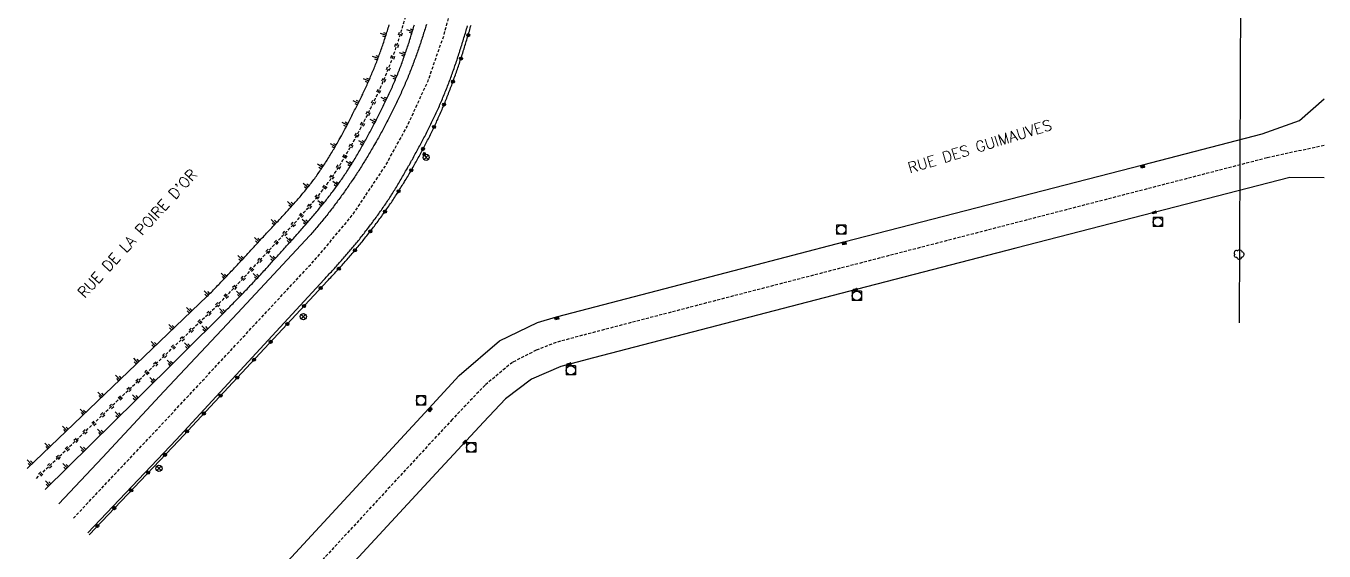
# Model space of a CAD drawing. Header units: millimetres. Extents: x 117000 to 118001, y 126000 to 126987.
# Drawn here: x 117787.9 to 118000, y 126379.3 to 126464.9 of the extents above; entities that cross this region are included whole.
import ezdxf
from ezdxf.enums import TextEntityAlignment as Align

# ---------------------------------------------------------------- set-up
doc = ezdxf.new("R2010")
doc.units = ezdxf.units.MM
doc.linetypes.add('DASHED', pattern=[0.75, 0.5, -0.25])
doc.layers.get('0').update_dxf_attribs({"linetype": 'CONTINUOUS'})
for name, color, linetype in [('w0001', 6, 'DASHED'), ('w0008', 7, 'CONTINUOUS'), ('w0211', 2, 'CONTINUOUS'), ('W0220', 5, 'DASHED'), ('w0300', 7, 'CONTINUOUS'), ('W0302', 3, 'CONTINUOUS'), ('w0322', 7, 'CONTINUOUS'), ('w0400', 7, 'CONTINUOUS'), ('w0420', 7, 'CONTINUOUS'), ('w0469', 7, 'CONTINUOUS'), ('W0851', 7, 'CONTINUOUS'), ('w0989', 7, 'CONTINUOUS')]:
    doc.layers.add(name, color=color, linetype=linetype)
doc.styles.get("Standard").update_dxf_attribs({"font": 'romans.shx', "width": 0.85})

# ---------------------------------------------------------------- blocks, each defined once
blk = doc.blocks.new('T420')
for p, q in [((0.75, 0.75), (-0.75, 0.75)), ((-0.75, 0.75), (-0.75, -0.75)), ((0.75, 0.75), (0.75, -0.75)), ((0.75, -0.75), (-0.75, -0.75))]:
    blk.add_line(p, q)
blk.add_ellipse((0, 0), major_axis=(-0.53, 0.53), ratio=1, start_param=3.926991, end_param=10.210176)
blk = doc.blocks.new('T400')
for p, q in [((-0.15, 0.3), (0.15, 0.3)), ((-0.15, -0.25), (-0.15, 0.3)), ((-0.15, 0.15), (0.15, 0.15)), ((-0.15, 0), (0.15, 0)), ((0.15, 0.3), (0.15, -0.25)), ((-0.15, -0.15), (0.15, -0.15)), ((-0.15, -0.25), (-0.15, -0.3)), ((-0.15, -0.3), (0.15, -0.3)), ((0.15, -0.3), (0.15, -0.25))]:
    blk.add_line(p, q)
blk = doc.blocks.new('T300')
for p, q in [((-0.8, 0.51), (-0.86, 0.34)), ((-0.86, 0.34), (-0.86, 0.17)), ((-0.86, 0.17), (-0.74, 0.06)), ((-0.69, 0.63), (-0.8, 0.51)), ((-0.8, -0.06), (-0.74, 0.06)), ((-0.74, 0.06), (-0.69, 0.11)), ((-0.57, 0.69), (-0.69, 0.63)), ((-0.46, 0.69), (-0.57, 0.69)), ((-0.29, 0.63), (-0.46, 0.69)), ((-0.29, 0.63), (-0.17, 0.74)), ((-0.23, 0.57), (-0.29, 0.63)), ((-0.17, 0.74), (-0.06, 0.8)), ((-0.06, 0.8), (0.06, 0.8)), ((0.06, 0.8), (0.23, 0.74)), ((0.23, 0.74), (0.34, 0.63)), ((0.34, 0.63), (0.4, 0.51)), ((0.46, 0.46), (0.34, 0.46)), ((0.4, 0.51), (0.4, 0.46)), ((0.57, 0.4), (0.46, 0.46)), ((0.57, 0.4), (0.69, 0.29)), ((0.69, 0.29), (0.74, 0.17)), ((0.74, 0.06), (0.69, -0.17)), ((0.74, 0.17), (0.74, 0.06)), ((-0.8, -0.17), (-0.8, -0.06)), ((-0.8, -0.23), (-0.8, -0.17)), ((-0.74, -0.34), (-0.8, -0.23)), ((-0.69, -0.4), (-0.74, -0.34)), ((-0.51, -0.46), (-0.69, -0.4)), ((-0.4, -0.46), (-0.51, -0.46)), ((-0.4, -0.46), (-0.34, -0.46)), ((-0.34, -0.46), (-0.34, -0.4)), ((-0.34, -0.51), (-0.34, -0.46)), ((-0.29, -0.63), (-0.34, -0.51)), ((-0.17, -0.74), (-0.29, -0.63)), ((-0.06, -0.8), (-0.17, -0.74)), ((0.06, -0.8), (-0.06, -0.8)), ((0.17, -0.74), (0.06, -0.8)), ((0.23, -0.69), (0.17, -0.74)), ((0.29, -0.46), (0.23, -0.46)), ((0.29, -0.63), (0.23, -0.69)), ((0.46, -0.4), (0.29, -0.46)), ((0.34, -0.51), (0.29, -0.63)), ((0.34, -0.51), (0.34, -0.46)), ((0.57, -0.34), (0.46, -0.4)), ((0.63, -0.29), (0.57, -0.34)), ((0.69, -0.17), (0.63, -0.29))]:
    blk.add_line(p, q)
blk = doc.blocks.new('T851')
for p, q in [((-0.25, -0.15), (0, 0.32)), ((0, 0.32), (0.25, -0.15)), ((-0.25, -0.15), (0.25, -0.15))]:
    blk.add_line(p, q)
for major_axis in [(-0.106, 0.106), (-0.0354, 0.0354), (-0.0236, 0.0236)]:
    blk.add_ellipse((0, 0), major_axis=major_axis, ratio=1, start_param=3.926991, end_param=10.210176)
blk = doc.blocks.new('t322o')
at = {"color": 0, "linetype": 'Continuous'}
for radius in [0.25, 0.15]:
    blk.add_circle((0, 0), radius, dxfattribs=at)
blk = doc.blocks.new('t220o')
at = {"color": 0, "linetype": 'Continuous'}
for p, q in [((-0.25, 0.25), (0.25, 0.25)), ((-0.25, -0.25), (0.25, -0.25))]:
    blk.add_line(p, q, dxfattribs=at)
blk = doc.blocks.new('t211o')
at = {"color": 0, "linetype": 'Continuous'}
for p, q in [((-0.29, 0.5), (-0.29, 0)), ((0, 1), (0, 0)), ((0.29, 0.5), (0.29, 0))]:
    blk.add_line(p, q, dxfattribs=at)
blk = doc.blocks.new('T469')
at = {"color": 0, "linetype": 'Continuous', "flags": 128}
for points in [[(-0.35, 0.35), (0.35, -0.35)], [(-0.35, -0.35), (0.35, 0.35)]]:
    blk.add_lwpolyline(points, dxfattribs=at)
at = {"color": 0, "linetype": 'Continuous'}
blk.add_circle((0, 0), 0.5, dxfattribs=at)

msp = doc.modelspace()

# ---------------------------------------------------------------- linework, layer by layer
at = {"layer": 'w0001', "flags": 128}
msp.add_lwpolyline([(117795.65, 126384.6), (117811.63, 126401.56), (117826.14, 126417.14), (117835.34, 126427.03), (117841.32, 126434.17), (117846.58, 126442.04), (117850.19, 126448.57), (117853.59, 126455.98), (117856.18, 126463.38), (117858.41, 126471.73), (117861.01, 126483.91), (117870.01, 126526.77), (117879.01, 126568.69), (117882.07, 126583.27), (117884.18, 126593.01), (117885.94, 126596.97), (117887.07, 126599.92), (117889.67, 126604.31), (117892.69, 126610.51)], dxfattribs=at)
at = {"layer": 'w0001'}
msp.add_lwpolyline([(118000, 126445.45), (117990.69, 126443.42), (117934, 126428.78), (117899.11, 126419.74), (117878.84, 126414.46), (117874.52, 126413.3), (117871.26, 126412.02), (117867.38, 126410.05), (117862.92, 126406.33), (117857.55, 126400.73), (117850.95, 126393.6), (117825.86, 126366.47), (117817.5, 126357.42), (117814.45, 126353.87), (117811.99, 126350.24), (117810.66, 126346.85), (117809.63, 126343.14), (117809.24, 126339.65), (117809.31, 126336.02), (117810.02, 126331.68), (117812.52, 126322.13), (117818.33, 126300.11), (117821.79, 126287.86)], dxfattribs=at)
at = {"layer": 'w0008', "flags": 128}
for points in [[(117853.33, 126465.18), (117853.26, 126464.94), (117853.18, 126464.7), (117853.11, 126464.46), (117853.03, 126464.23), (117852.96, 126463.99), (117852.88, 126463.75), (117852.81, 126463.52), (117852.73, 126463.28), (117852.65, 126463.04), (117852.58, 126462.81), (117852.5, 126462.57), (117852.42, 126462.33), (117852.34, 126462.1), (117852.26, 126461.86), (117852.18, 126461.63), (117852.1, 126461.39), (117852.02, 126461.16), (117851.94, 126460.92), (117851.86, 126460.69), (117851.78, 126460.45), (117851.69, 126460.22), (117851.61, 126459.99), (117851.53, 126459.75), (117851.44, 126459.52), (117851.35, 126459.29), (117851.27, 126459.05), (117851.18, 126458.82), (117851.09, 126458.59), (117851, 126458.36), (117850.92, 126458.12), (117850.83, 126457.89), (117850.73, 126457.66), (117850.64, 126457.43), (117850.55, 126457.2), (117850.46, 126456.97), (117850.36, 126456.74), (117850.27, 126456.51), (117850.17, 126456.28), (117850.08, 126456.05), (117849.98, 126455.82), (117849.88, 126455.59), (117849.78, 126455.37), (117849.69, 126455.14), (117849.59, 126454.91), (117849.49, 126454.68), (117849.38, 126454.46), (117849.28, 126454.23), (117849.18, 126454.01), (117849.08, 126453.78), (117848.97, 126453.55), (117848.87, 126453.33), (117848.76, 126453.1), (117848.66, 126452.88), (117848.55, 126452.66), (117848.45, 126452.43), (117848.34, 126452.21), (117848.23, 126451.99), (117848.12, 126451.76), (117848.01, 126451.54), (117847.9, 126451.32), (117847.79, 126451.1), (117847.68, 126450.88), (117847.57, 126450.65), (117847.46, 126450.43), (117847.35, 126450.21), (117847.24, 126449.99), (117847.12, 126449.77), (117847.01, 126449.55), (117846.89, 126449.33), (117846.78, 126449.11), (117846.66, 126448.89), (117846.55, 126448.67), (117846.43, 126448.45), (117846.31, 126448.24), (117846.2, 126448.02), (117846.08, 126447.8), (117845.96, 126447.58), (117845.84, 126447.36), (117845.72, 126447.15), (117845.6, 126446.93), (117845.48, 126446.71), (117845.36, 126446.5), (117845.24, 126446.28), (117845.12, 126446.06), (117845, 126445.85), (117844.87, 126445.63), (117844.75, 126445.42), (117844.63, 126445.2), (117844.5, 126444.98), (117844.38, 126444.77), (117844.25, 126444.56), (117844.12, 126444.34), (117844, 126444.13), (117843.87, 126443.91), (117843.74, 126443.7), (117843.61, 126443.49), (117843.48, 126443.28), (117843.35, 126443.06), (117843.22, 126442.85), (117843.09, 126442.64), (117842.96, 126442.43), (117842.83, 126442.22), (117842.7, 126442.01), (117842.56, 126441.8), (117842.43, 126441.59), (117842.3, 126441.38), (117842.16, 126441.17), (117842.03, 126440.96), (117841.89, 126440.76), (117841.75, 126440.55), (117841.62, 126440.34), (117841.48, 126440.13), (117841.34, 126439.93), (117841.2, 126439.72), (117841.06, 126439.52), (117840.92, 126439.31), (117840.78, 126439.11), (117840.64, 126438.9), (117840.5, 126438.7), (117840.36, 126438.49), (117840.21, 126438.29), (117840.07, 126438.09), (117839.92, 126437.88), (117839.78, 126437.67), (117839.63, 126437.47), (117839.48, 126437.26), (117839.33, 126437.06), (117839.18, 126436.85), (117839.04, 126436.65), (117838.88, 126436.45), (117838.73, 126436.24), (117838.58, 126436.04), (117838.43, 126435.84), (117838.28, 126435.64), (117838.13, 126435.44), (117837.97, 126435.24), (117837.82, 126435.04), (117837.66, 126434.84), (117837.51, 126434.64), (117837.35, 126434.44), (117837.2, 126434.24), (117837.04, 126434.04), (117836.88, 126433.84), (117836.73, 126433.65), (117836.57, 126433.45), (117836.41, 126433.25), (117836.25, 126433.06), (117836.09, 126432.86), (117835.93, 126432.67), (117835.77, 126432.47), (117835.61, 126432.28), (117835.44, 126432.08), (117835.28, 126431.89), (117835.12, 126431.7), (117834.96, 126431.5), (117834.79, 126431.31), (117834.63, 126431.12), (117834.46, 126430.93), (117834.29, 126430.74), (117822.46, 126418.05), (117810.5, 126405.37), (117800.41, 126394.51), (117793.28, 126386.98)], [(117798.03, 126382.21), (117812.42, 126397.38), (117836.6, 126423.57), (117836.77, 126423.75), (117836.94, 126423.93), (117837.12, 126424.11), (117837.29, 126424.29), (117837.46, 126424.47), (117837.63, 126424.66), (117837.8, 126424.84), (117837.97, 126425.02), (117838.14, 126425.21), (117838.31, 126425.39), (117838.48, 126425.57), (117838.64, 126425.76), (117838.81, 126425.94), (117838.98, 126426.13), (117839.14, 126426.32), (117839.31, 126426.5), (117839.48, 126426.69), (117839.64, 126426.88), (117839.8, 126427.06), (117839.97, 126427.25), (117840.13, 126427.44), (117840.29, 126427.63), (117840.46, 126427.82), (117840.62, 126428.01), (117840.78, 126428.2), (117840.94, 126428.39), (117841.1, 126428.58), (117841.26, 126428.77), (117841.42, 126428.96), (117841.58, 126429.16), (117841.74, 126429.35), (117841.9, 126429.54), (117842.05, 126429.73), (117842.21, 126429.93), (117842.37, 126430.12), (117842.52, 126430.32), (117842.68, 126430.51), (117842.83, 126430.71), (117842.99, 126430.9), (117843.14, 126431.1), (117843.29, 126431.3), (117843.45, 126431.49), (117843.6, 126431.69), (117843.75, 126431.89), (117843.9, 126432.09), (117844.05, 126432.29), (117844.2, 126432.48), (117844.35, 126432.68), (117844.5, 126432.88), (117844.65, 126433.08), (117844.8, 126433.29), (117844.95, 126433.49), (117845.1, 126433.69), (117845.24, 126433.89), (117845.39, 126434.09), (117845.54, 126434.3), (117845.68, 126434.5), (117845.83, 126434.7), (117845.97, 126434.91), (117846.11, 126435.11), (117846.26, 126435.31), (117846.4, 126435.52), (117846.54, 126435.73), (117846.68, 126435.93), (117846.82, 126436.14), (117846.95, 126436.35), (117847.09, 126436.55), (117847.23, 126436.76), (117847.36, 126436.97), (117847.5, 126437.18), (117847.63, 126437.39), (117847.77, 126437.6), (117847.9, 126437.81), (117848.03, 126438.02), (117848.16, 126438.23), (117848.29, 126438.44), (117848.42, 126438.66), (117848.55, 126438.87), (117848.68, 126439.08), (117848.81, 126439.3), (117848.94, 126439.51), (117849.06, 126439.72), (117849.19, 126439.94), (117849.32, 126440.15), (117849.44, 126440.37), (117849.57, 126440.58), (117849.69, 126440.8), (117849.82, 126441.01), (117849.94, 126441.23), (117850.06, 126441.45), (117850.19, 126441.66), (117850.31, 126441.88), (117850.43, 126442.1), (117850.55, 126442.31), (117850.67, 126442.53), (117850.79, 126442.75), (117850.92, 126442.97), (117851.04, 126443.18), (117851.16, 126443.4), (117851.28, 126443.62), (117851.4, 126443.84), (117851.51, 126444.06), (117851.63, 126444.28), (117851.75, 126444.49), (117851.87, 126444.71), (117851.99, 126444.93), (117852.11, 126445.16), (117852.23, 126445.38), (117852.35, 126445.6), (117852.46, 126445.82), (117852.58, 126446.04), (117852.7, 126446.26), (117852.82, 126446.48), (117852.93, 126446.71), (117853.05, 126446.93), (117853.16, 126447.15), (117853.28, 126447.37), (117853.39, 126447.6), (117853.51, 126447.82), (117853.62, 126448.04), (117853.73, 126448.27), (117853.84, 126448.49), (117853.96, 126448.72), (117854.07, 126448.94), (117854.18, 126449.17), (117854.29, 126449.39), (117854.4, 126449.62), (117854.5, 126449.84), (117854.61, 126450.07), (117854.72, 126450.3), (117854.83, 126450.52), (117854.93, 126450.75), (117855.04, 126450.98), (117855.14, 126451.2), (117855.24, 126451.43), (117855.35, 126451.66), (117855.45, 126451.89), (117855.55, 126452.12), (117855.65, 126452.35), (117855.75, 126452.58), (117855.85, 126452.81), (117855.95, 126453.04), (117856.04, 126453.27), (117856.14, 126453.5), (117856.24, 126453.74), (117856.33, 126453.97), (117856.42, 126454.2), (117856.52, 126454.44), (117856.61, 126454.67), (117856.7, 126454.91), (117856.79, 126455.14), (117856.88, 126455.38), (117856.97, 126455.62), (117857.06, 126455.85), (117857.15, 126456.09), (117857.24, 126456.32), (117857.33, 126456.56), (117857.41, 126456.8), (117857.5, 126457.04), (117857.59, 126457.27), (117857.67, 126457.51), (117857.75, 126457.75), (117857.84, 126457.99), (117857.92, 126458.22), (117858, 126458.46), (117858.09, 126458.7), (117858.17, 126458.94), (117858.25, 126459.18), (117858.33, 126459.42), (117858.41, 126459.66), (117858.49, 126459.9), (117858.57, 126460.14), (117858.64, 126460.38), (117858.72, 126460.62), (117858.8, 126460.86), (117858.87, 126461.1), (117858.95, 126461.34), (117859.03, 126461.58), (117859.1, 126461.82), (117859.18, 126462.06), (117859.25, 126462.3), (117859.33, 126462.54), (117859.4, 126462.78), (117859.47, 126463.02), (117859.54, 126463.26), (117859.62, 126463.51), (117859.69, 126463.75), (117859.76, 126463.99), (117859.83, 126464.23), (117859.9, 126464.47), (117859.97, 126464.72), (117860.04, 126464.96)]]:
    msp.add_lwpolyline(points, dxfattribs=at)
at = {"layer": 'w0008'}
for points in [[(117822.67, 126368.95), (117853.72, 126402.52), (117858.69, 126407.88), (117865.29, 126413.55), (117871.46, 126416.57), (117874.57, 126417.5), (117904.86, 126425.38), (117921.55, 126429.73), (117970.38, 126442.27), (117989.89, 126447.36), (117995.97, 126449.54), (118000, 126453.05)], [(118000, 126440.14), (117994.42, 126440.23), (117972.24, 126434.49), (117949.62, 126428.67), (117923.78, 126422), (117912.89, 126419.16), (117880.63, 126410.79), (117875.31, 126409.37), (117870.49, 126407.33), (117866.23, 126404.11), (117862.64, 126400.31), (117854.25, 126391.24), (117818.94, 126353.05)]]:
    msp.add_lwpolyline(points, dxfattribs=at)
at = {"layer": 'w0211', "flags": 128}
msp.add_lwpolyline([(117788.08, 126392.7), (117803.32, 126407.3), (117817.52, 126420.83), (117817.67, 126420.98), (117817.84, 126421.16), (117818.01, 126421.34), (117818.19, 126421.51), (117818.36, 126421.69), (117818.53, 126421.87), (117818.7, 126422.05), (117818.88, 126422.22), (117819.05, 126422.4), (117819.22, 126422.58), (117819.39, 126422.76), (117819.57, 126422.94), (117819.74, 126423.11), (117819.91, 126423.29), (117820.08, 126423.47), (117820.25, 126423.65), (117820.42, 126423.83), (117820.59, 126424.01), (117820.76, 126424.19), (117820.94, 126424.37), (117821.11, 126424.55), (117821.28, 126424.73), (117821.45, 126424.91), (117821.62, 126425.09), (117821.79, 126425.27), (117821.96, 126425.45), (117822.13, 126425.63), (117822.3, 126425.81), (117822.47, 126425.99), (117822.64, 126426.17), (117822.8, 126426.35), (117822.97, 126426.53), (117823.14, 126426.71), (117823.31, 126426.89), (117823.48, 126427.07), (117823.65, 126427.25), (117823.82, 126427.44), (117823.98, 126427.62), (117824.15, 126427.8), (117824.32, 126427.98), (117824.49, 126428.16), (117824.66, 126428.35), (117824.82, 126428.53), (117824.99, 126428.71), (117825.16, 126428.89), (117825.32, 126429.08), (117825.49, 126429.26, -0.000151), (117825.49, 126429.26), (117825.66, 126429.45), (117825.83, 126429.63), (117826, 126429.82), (117826.18, 126430.01), (117826.35, 126430.19), (117826.52, 126430.38), (117826.69, 126430.56), (117826.86, 126430.74), (117827.03, 126430.93, -0.000224), (117827.03, 126430.93), (117827.2, 126431.11, -0.000192), (117827.2, 126431.11), (117827.37, 126431.29, -0.000159), (117827.38, 126431.29), (117827.55, 126431.47, -0.000127), (117827.55, 126431.48), (117827.72, 126431.66, -0.000095), (117827.72, 126431.66), (117827.89, 126431.84, -0.000062), (117827.89, 126431.84), (117828.06, 126432.02, -0.00003), (117828.06, 126432.02), (117828.23, 126432.2), (117828.4, 126432.38), (117828.57, 126432.56), (117828.74, 126432.75), (117828.91, 126432.93), (117829.08, 126433.11), (117829.25, 126433.29), (117829.42, 126433.47), (117829.59, 126433.65), (117829.76, 126433.83), (117829.92, 126434.01), (117830.09, 126434.19), (117830.26, 126434.37), (117830.42, 126434.55), (117830.59, 126434.73), (117830.75, 126434.91), (117830.92, 126435.09), (117831.08, 126435.27), (117831.25, 126435.45), (117831.41, 126435.63), (117831.57, 126435.82), (117831.73, 126436), (117831.9, 126436.18), (117832.06, 126436.36), (117832.21, 126436.54), (117832.37, 126436.72), (117832.53, 126436.91), (117832.69, 126437.09), (117832.85, 126437.27), (117833, 126437.46), (117833.16, 126437.64), (117833.31, 126437.83), (117833.46, 126438.01), (117833.61, 126438.2), (117833.76, 126438.38), (117833.91, 126438.57), (117834.06, 126438.76), (117834.21, 126438.94), (117834.36, 126439.13), (117834.5, 126439.32), (117834.65, 126439.51), (117834.79, 126439.7), (117834.94, 126439.89), (117835.08, 126440.08), (117835.22, 126440.27), (117835.36, 126440.46), (117835.5, 126440.66), (117835.63, 126440.85), (117835.77, 126441.05), (117835.91, 126441.25), (117836.05, 126441.45), (117836.18, 126441.65), (117836.32, 126441.85), (117836.45, 126442.05), (117836.58, 126442.25), (117836.71, 126442.45), (117836.84, 126442.65), (117836.98, 126442.86), (117837.1, 126443.06), (117837.23, 126443.26), (117837.36, 126443.47), (117837.49, 126443.68), (117837.62, 126443.88), (117837.74, 126444.09), (117837.87, 126444.3), (117837.99, 126444.5), (117838.12, 126444.71), (117838.24, 126444.92), (117838.36, 126445.13), (117838.48, 126445.34), (117838.61, 126445.55), (117838.73, 126445.76), (117838.85, 126445.98), (117838.97, 126446.19), (117839.09, 126446.4), (117839.2, 126446.61), (117839.32, 126446.83), (117839.44, 126447.04), (117839.56, 126447.26), (117839.67, 126447.47), (117839.79, 126447.69), (117839.91, 126447.9), (117840.02, 126448.12), (117840.14, 126448.34), (117840.25, 126448.55), (117840.37, 126448.77), (117840.48, 126448.99), (117840.59, 126449.21), (117840.71, 126449.43), (117840.82, 126449.65), (117840.93, 126449.87), (117841.05, 126450.09), (117841.16, 126450.31), (117841.27, 126450.53), (117841.38, 126450.75), (117841.49, 126450.97), (117841.6, 126451.19), (117841.72, 126451.41), (117841.83, 126451.63), (117841.94, 126451.86), (117842.05, 126452.08), (117842.16, 126452.3), (117842.27, 126452.52), (117842.38, 126452.75), (117842.49, 126452.97), (117842.6, 126453.19), (117842.71, 126453.41), (117842.81, 126453.63), (117842.92, 126453.84), (117843.02, 126454.06), (117843.12, 126454.28), (117843.23, 126454.49), (117843.33, 126454.71), (117843.43, 126454.93), (117843.53, 126455.15), (117843.63, 126455.36), (117843.73, 126455.58), (117843.83, 126455.8), (117843.92, 126456.02), (117844.02, 126456.24), (117844.12, 126456.46), (117844.21, 126456.68), (117844.31, 126456.9), (117844.4, 126457.12), (117844.49, 126457.34), (117844.59, 126457.56), (117844.68, 126457.78), (117844.77, 126458), (117844.86, 126458.22), (117844.95, 126458.44), (117845.03, 126458.66), (117845.12, 126458.89), (117845.21, 126459.11), (117845.29, 126459.33), (117845.38, 126459.56), (117845.46, 126459.78), (117845.55, 126460), (117845.63, 126460.23), (117845.71, 126460.45), (117845.79, 126460.67), (117845.87, 126460.9), (117845.95, 126461.13), (117846.03, 126461.36), (117846.11, 126461.59), (117846.19, 126461.82), (117846.27, 126462.06), (117846.35, 126462.29), (117846.43, 126462.53), (117846.5, 126462.76), (117846.58, 126462.99), (117846.66, 126463.23), (117846.73, 126463.46), (117846.81, 126463.7), (117846.88, 126463.93), (117846.96, 126464.17), (117847.03, 126464.4), (117847.1, 126464.64), (117847.18, 126464.87), (117847.25, 126465.11)], format="xyb", dxfattribs=at)
msp.add_lwpolyline([(117791.06, 126389.29), (117805.89, 126403.95), (117820.48, 126418.42), (117820.66, 126418.6), (117820.84, 126418.78), (117821.02, 126418.95), (117821.2, 126419.13), (117821.38, 126419.31), (117821.55, 126419.49), (117821.73, 126419.67), (117821.91, 126419.85), (117822.09, 126420.03), (117822.27, 126420.21), (117822.44, 126420.39), (117822.62, 126420.57), (117822.8, 126420.75), (117822.97, 126420.93), (117823.15, 126421.11), (117823.33, 126421.29), (117823.5, 126421.47), (117823.68, 126421.65), (117823.85, 126421.84), (117824.03, 126422.02), (117824.2, 126422.2), (117824.38, 126422.38), (117824.55, 126422.57), (117824.72, 126422.75), (117824.9, 126422.93), (117825.07, 126423.12), (117825.24, 126423.3), (117825.42, 126423.49), (117825.59, 126423.67), (117825.76, 126423.85), (117825.93, 126424.04), (117826.11, 126424.22), (117826.28, 126424.41), (117826.45, 126424.6), (117826.62, 126424.78), (117826.79, 126424.97), (117826.96, 126425.15), (117827.13, 126425.34), (117827.3, 126425.53), (117827.47, 126425.71), (117827.64, 126425.9), (117827.81, 126426.09), (117827.98, 126426.28), (117828.14, 126426.46), (117828.31, 126426.65), (117828.48, 126426.83), (117828.64, 126427.02), (117828.81, 126427.2), (117828.98, 126427.39), (117829.14, 126427.57), (117829.31, 126427.76), (117829.48, 126427.94), (117829.64, 126428.12), (117829.81, 126428.31), (117829.98, 126428.49), (117830.15, 126428.68), (117830.31, 126428.86), (117830.48, 126429.05), (117830.65, 126429.23), (117830.81, 126429.41), (117830.98, 126429.6), (117831.15, 126429.78), (117831.31, 126429.97), (117831.48, 126430.15), (117831.65, 126430.34), (117831.81, 126430.52), (117831.98, 126430.71), (117832.14, 126430.89), (117832.31, 126431.08), (117832.48, 126431.26), (117832.64, 126431.45), (117832.81, 126431.64), (117832.97, 126431.82), (117833.14, 126432.01), (117833.3, 126432.2), (117833.46, 126432.38), (117833.63, 126432.57), (117833.79, 126432.76), (117833.95, 126432.94), (117834.12, 126433.13), (117834.28, 126433.32), (117834.44, 126433.51), (117834.6, 126433.7), (117834.77, 126433.89), (117834.93, 126434.08), (117835.09, 126434.27), (117835.25, 126434.46), (117835.41, 126434.65), (117835.57, 126434.84), (117835.73, 126435.03), (117835.88, 126435.22), (117836.04, 126435.41), (117836.2, 126435.6), (117836.36, 126435.8), (117836.51, 126435.99), (117836.67, 126436.18), (117836.82, 126436.38), (117836.98, 126436.57), (117837.13, 126436.77), (117837.29, 126436.96), (117837.44, 126437.16), (117837.59, 126437.36), (117837.74, 126437.55), (117837.89, 126437.75), (117838.04, 126437.95), (117838.19, 126438.15), (117838.34, 126438.35), (117838.49, 126438.55), (117838.64, 126438.75), (117838.79, 126438.95), (117838.93, 126439.15), (117839.08, 126439.36), (117839.22, 126439.56), (117839.37, 126439.76), (117839.51, 126439.97), (117839.65, 126440.17), (117839.79, 126440.38), (117839.93, 126440.59), (117840.07, 126440.8), (117840.21, 126441), (117840.35, 126441.21), (117840.48, 126441.42), (117840.62, 126441.63), (117840.75, 126441.84), (117840.89, 126442.05), (117841.02, 126442.26), (117841.15, 126442.47), (117841.28, 126442.68), (117841.41, 126442.9), (117841.54, 126443.11), (117841.67, 126443.32), (117841.8, 126443.54), (117841.93, 126443.75), (117842.06, 126443.97), (117842.18, 126444.18), (117842.31, 126444.4), (117842.43, 126444.61), (117842.56, 126444.83), (117842.68, 126445.04), (117842.8, 126445.26), (117842.93, 126445.48), (117843.05, 126445.7), (117843.17, 126445.91), (117843.29, 126446.13), (117843.41, 126446.35), (117843.53, 126446.57), (117843.65, 126446.79), (117843.77, 126447.01), (117843.88, 126447.23), (117844, 126447.45), (117844.12, 126447.67), (117844.24, 126447.89), (117844.35, 126448.11), (117844.47, 126448.33), (117844.58, 126448.55), (117844.7, 126448.77), (117844.81, 126448.99), (117844.93, 126449.21), (117845.04, 126449.44), (117845.16, 126449.66), (117845.27, 126449.88), (117845.38, 126450.1), (117845.5, 126450.32), (117845.61, 126450.55), (117845.72, 126450.77), (117845.84, 126450.99), (117845.95, 126451.21), (117846.06, 126451.44), (117846.17, 126451.66), (117846.28, 126451.88), (117846.39, 126452.11), (117846.5, 126452.33), (117846.61, 126452.56), (117846.72, 126452.78), (117846.83, 126453.01), (117846.94, 126453.23), (117847.04, 126453.46), (117847.15, 126453.68), (117847.25, 126453.91), (117847.36, 126454.13), (117847.46, 126454.36), (117847.56, 126454.59), (117847.67, 126454.82), (117847.77, 126455.04), (117847.87, 126455.27), (117847.97, 126455.5), (117848.07, 126455.73), (117848.17, 126455.96), (117848.26, 126456.19), (117848.36, 126456.42), (117848.45, 126456.65), (117848.55, 126456.88), (117848.64, 126457.11), (117848.74, 126457.34), (117848.83, 126457.57), (117848.92, 126457.8), (117849.01, 126458.04), (117849.1, 126458.27), (117849.19, 126458.5), (117849.27, 126458.74), (117849.36, 126458.97), (117849.44, 126459.21), (117849.53, 126459.44), (117849.61, 126459.68), (117849.69, 126459.91), (117849.77, 126460.15), (117849.85, 126460.39), (117849.94, 126460.62), (117850.02, 126460.86), (117850.1, 126461.09), (117850.18, 126461.33), (117850.25, 126461.57), (117850.33, 126461.8), (117850.41, 126462.04), (117850.49, 126462.28), (117850.56, 126462.52), (117850.64, 126462.75), (117850.71, 126462.99), (117850.79, 126463.23), (117850.86, 126463.47), (117850.94, 126463.7), (117851.01, 126463.94), (117851.08, 126464.18), (117851.15, 126464.42), (117851.22, 126464.66), (117851.3, 126464.9), (117851.37, 126465.14)], dxfattribs=at)
at = {"layer": 'W0220', "flags": 128}
msp.add_lwpolyline([(117789.6, 126391.11), (117804.84, 126405.71), (117819.06, 126419.26), (117819.24, 126419.44), (117819.41, 126419.62), (117819.58, 126419.8), (117819.76, 126419.98), (117819.93, 126420.16), (117820.11, 126420.33), (117820.28, 126420.51), (117820.46, 126420.69), (117820.63, 126420.87), (117820.8, 126421.05), (117820.98, 126421.23), (117821.15, 126421.41), (117821.32, 126421.59), (117821.49, 126421.77), (117821.67, 126421.95), (117821.84, 126422.13), (117822.01, 126422.31), (117822.19, 126422.49), (117822.36, 126422.67), (117822.53, 126422.85), (117822.7, 126423.03), (117822.87, 126423.21), (117823.04, 126423.39), (117823.22, 126423.57), (117823.39, 126423.76), (117823.56, 126423.94), (117823.73, 126424.12), (117823.9, 126424.3), (117824.07, 126424.48), (117824.24, 126424.66), (117824.41, 126424.85), (117824.58, 126425.03), (117824.75, 126425.21), (117824.92, 126425.39), (117825.09, 126425.58), (117825.26, 126425.76), (117825.43, 126425.94), (117825.6, 126426.12), (117825.77, 126426.31), (117825.94, 126426.49), (117826.11, 126426.67), (117826.28, 126426.86), (117826.44, 126427.04), (117826.61, 126427.23), (117826.78, 126427.41), (117826.95, 126427.59), (117827.12, 126427.78), (117827.29, 126427.96), (117827.45, 126428.15), (117827.62, 126428.33), (117827.79, 126428.51), (117827.96, 126428.7), (117828.13, 126428.88), (117828.3, 126429.06), (117828.47, 126429.24), (117828.64, 126429.42), (117828.81, 126429.61), (117828.98, 126429.79), (117829.15, 126429.97), (117829.32, 126430.15), (117829.49, 126430.33), (117829.66, 126430.51), (117829.83, 126430.69), (117830, 126430.88), (117830.17, 126431.06), (117830.34, 126431.24), (117830.51, 126431.42), (117830.69, 126431.6), (117830.86, 126431.78), (117831.03, 126431.96), (117831.2, 126432.15), (117831.37, 126432.33), (117831.54, 126432.51), (117831.7, 126432.69), (117831.87, 126432.88), (117832.04, 126433.06), (117832.21, 126433.24), (117832.38, 126433.43), (117832.55, 126433.61), (117832.71, 126433.79), (117832.88, 126433.98), (117833.05, 126434.16), (117833.21, 126434.35), (117833.38, 126434.54), (117833.54, 126434.72), (117833.71, 126434.91), (117833.87, 126435.1), (117834.04, 126435.28), (117834.2, 126435.47), (117834.36, 126435.66), (117834.52, 126435.85), (117834.68, 126436.04), (117834.84, 126436.23), (117835, 126436.42), (117835.16, 126436.61), (117835.32, 126436.81), (117835.48, 126437), (117835.63, 126437.19), (117835.79, 126437.39), (117835.94, 126437.58), (117836.09, 126437.78), (117836.25, 126437.98), (117836.4, 126438.18), (117836.55, 126438.37), (117836.7, 126438.57), (117836.85, 126438.77), (117837, 126438.98), (117837.14, 126439.18), (117837.29, 126439.38), (117837.43, 126439.59), (117837.58, 126439.79), (117837.72, 126440), (117837.86, 126440.21), (117838, 126440.41), (117838.14, 126440.62), (117838.28, 126440.83), (117838.42, 126441.04), (117838.56, 126441.25), (117838.69, 126441.46), (117838.83, 126441.67), (117838.96, 126441.88), (117839.1, 126442.1), (117839.23, 126442.31), (117839.36, 126442.52), (117839.49, 126442.73), (117839.62, 126442.95), (117839.75, 126443.16), (117839.88, 126443.38), (117840.01, 126443.59), (117840.14, 126443.81), (117840.26, 126444.02), (117840.39, 126444.24), (117840.51, 126444.46), (117840.64, 126444.67), (117840.76, 126444.89), (117840.88, 126445.11), (117841.01, 126445.33), (117841.13, 126445.55), (117841.25, 126445.77), (117841.37, 126445.99), (117841.49, 126446.2), (117841.61, 126446.42), (117841.73, 126446.65), (117841.85, 126446.87), (117841.96, 126447.09), (117842.08, 126447.31), (117842.2, 126447.53), (117842.31, 126447.75), (117842.43, 126447.97), (117842.55, 126448.19), (117842.66, 126448.42), (117842.78, 126448.64), (117842.89, 126448.86), (117843, 126449.09), (117843.12, 126449.31), (117843.23, 126449.53), (117843.35, 126449.76), (117843.46, 126449.98), (117843.57, 126450.2), (117843.68, 126450.43), (117843.79, 126450.65), (117843.91, 126450.88), (117844.02, 126451.1), (117844.13, 126451.32), (117844.24, 126451.55), (117844.35, 126451.77), (117844.46, 126452), (117844.57, 126452.22), (117844.68, 126452.44), (117844.79, 126452.67), (117844.9, 126452.89), (117845.01, 126453.11), (117845.11, 126453.33), (117845.22, 126453.56), (117845.32, 126453.78), (117845.43, 126454), (117845.53, 126454.23), (117845.63, 126454.45), (117845.73, 126454.68), (117845.83, 126454.9), (117845.93, 126455.13), (117846.03, 126455.35), (117846.13, 126455.58), (117846.23, 126455.81), (117846.33, 126456.03), (117846.43, 126456.26), (117846.52, 126456.49), (117846.62, 126456.71), (117846.71, 126456.94), (117846.8, 126457.17), (117846.9, 126457.4), (117846.99, 126457.63), (117847.08, 126457.86), (117847.17, 126458.09), (117847.26, 126458.32), (117847.35, 126458.55), (117847.44, 126458.78), (117847.52, 126459.01), (117847.61, 126459.24), (117847.69, 126459.47), (117847.78, 126459.7), (117847.86, 126459.93), (117847.95, 126460.17), (117848.03, 126460.4), (117848.11, 126460.64), (117848.19, 126460.88), (117848.27, 126461.11), (117848.35, 126461.35), (117848.43, 126461.59), (117848.51, 126461.83), (117848.59, 126462.07), (117848.67, 126462.31), (117848.75, 126462.55), (117848.83, 126462.79), (117848.9, 126463.03), (117848.98, 126463.27), (117849.06, 126463.51), (117849.13, 126463.75), (117849.21, 126463.99), (117849.28, 126464.23), (117849.35, 126464.47), (117849.43, 126464.71), (117849.5, 126464.95), (117849.57, 126465.19), (117849.64, 126465.44), (117849.71, 126465.68), (117849.78, 126465.92), (117849.85, 126466.16), (117849.92, 126466.4), (117849.98, 126466.65), (117850.05, 126466.89), (117850.12, 126467.13), (117850.18, 126467.37), (117850.25, 126467.62), (117850.31, 126467.86), (117850.38, 126468.1), (117850.44, 126468.35), (117850.51, 126468.59), (117850.57, 126468.83), (117850.63, 126469.08), (117850.69, 126469.32), (117850.75, 126469.57), (117850.81, 126469.81), (117850.87, 126470.06), (117850.93, 126470.3), (117850.99, 126470.55), (117851.05, 126470.79), (117851.1, 126471.04), (117851.16, 126471.28), (117851.22, 126471.53), (117851.27, 126471.77), (117851.33, 126472.02), (117851.38, 126472.27), (117851.43, 126472.51), (117851.49, 126472.76), (117851.54, 126473.01), (117859.46, 126510.88), (117866.57, 126544.53), (117871.24, 126567.47), (117871.29, 126567.71), (117871.34, 126567.96), (117871.39, 126568.2), (117871.43, 126568.45), (117871.48, 126568.69), (117871.52, 126568.94), (117871.56, 126569.18), (117871.61, 126569.43), (117871.65, 126569.67), (117871.69, 126569.92), (117871.72, 126570.17), (117871.76, 126570.41), (117871.8, 126570.66), (117871.83, 126570.9), (117871.87, 126571.15), (117871.9, 126571.4), (117871.93, 126571.64), (117871.96, 126571.89), (117871.99, 126572.14), (117872.02, 126572.39), (117872.05, 126572.63), (117872.08, 126572.88), (117872.1, 126573.13), (117872.13, 126573.38), (117872.15, 126573.62), (117872.18, 126573.88), (117872.2, 126574.13), (117872.22, 126574.38), (117872.24, 126574.63), (117872.26, 126574.88), (117872.28, 126575.14), (117872.3, 126575.39), (117872.32, 126575.64), (117872.33, 126575.89), (117872.35, 126576.15), (117872.36, 126576.4), (117872.38, 126576.65), (117872.39, 126576.9), (117872.4, 126577.15), (117872.42, 126577.41), (117872.43, 126577.66), (117872.44, 126577.91), (117872.44, 126578.16), (117872.45, 126578.42), (117872.46, 126578.67), (117872.47, 126578.92), (117872.47, 126579.18), (117872.48, 126579.43), (117872.48, 126579.68), (117872.49, 126579.93), (117872.49, 126580.19), (117872.49, 126580.44), (117872.49, 126580.69), (117872.49, 126580.95), (117872.49, 126581.2), (117872.49, 126581.45), (117872.49, 126581.7), (117872.35, 126588.66)], dxfattribs=at)
at = {"layer": 'W0302'}
msp.add_line((117986.42, 126492.92), (117986.11, 126416.5), dxfattribs=at)
at = {"layer": 'w0322', "flags": 128}
msp.add_lwpolyline([(117798.2, 126381.91), (117812.87, 126397.31), (117837.18, 126423.36), (117837.35, 126423.54), (117837.52, 126423.72), (117837.7, 126423.9), (117837.87, 126424.09), (117838.04, 126424.27), (117838.21, 126424.45), (117838.38, 126424.63), (117838.55, 126424.82), (117838.72, 126425), (117838.89, 126425.19), (117839.06, 126425.37), (117839.23, 126425.56), (117839.4, 126425.74), (117839.57, 126425.93), (117839.74, 126426.11), (117839.9, 126426.3), (117840.07, 126426.49), (117840.23, 126426.68), (117840.4, 126426.86), (117840.56, 126427.05), (117840.73, 126427.24), (117840.89, 126427.43), (117841.06, 126427.62), (117841.22, 126427.81), (117841.38, 126428), (117841.54, 126428.19), (117841.7, 126428.38), (117841.86, 126428.58), (117842.03, 126428.77), (117842.18, 126428.96), (117842.34, 126429.15), (117842.5, 126429.35), (117842.66, 126429.54), (117842.82, 126429.73), (117842.98, 126429.93), (117843.13, 126430.12), (117843.29, 126430.32), (117843.45, 126430.52), (117843.6, 126430.71), (117843.76, 126430.91), (117843.91, 126431.11), (117844.07, 126431.3), (117844.22, 126431.5), (117844.37, 126431.7), (117844.52, 126431.9), (117844.68, 126432.1), (117844.83, 126432.3), (117844.98, 126432.5), (117845.13, 126432.7), (117845.28, 126432.9), (117845.43, 126433.1), (117845.58, 126433.3), (117845.73, 126433.5), (117845.87, 126433.71), (117846.02, 126433.91), (117846.17, 126434.11), (117846.32, 126434.32), (117846.46, 126434.52), (117846.61, 126434.72), (117846.75, 126434.93), (117846.89, 126435.13), (117847.04, 126435.34), (117847.18, 126435.54), (117847.32, 126435.75), (117847.46, 126435.96), (117847.6, 126436.16), (117847.74, 126436.37), (117847.88, 126436.58), (117848.02, 126436.79), (117848.15, 126437), (117848.29, 126437.21), (117848.43, 126437.42), (117848.56, 126437.63), (117848.7, 126437.84), (117848.83, 126438.05), (117848.96, 126438.26), (117849.1, 126438.47), (117849.23, 126438.68), (117849.36, 126438.9), (117849.49, 126439.11), (117849.62, 126439.32), (117849.75, 126439.54), (117849.88, 126439.75), (117850.01, 126439.96), (117850.14, 126440.18), (117850.27, 126440.39), (117850.39, 126440.61), (117850.52, 126440.82), (117850.65, 126441.04), (117850.77, 126441.26), (117850.9, 126441.47), (117851.02, 126441.69), (117851.15, 126441.91), (117851.27, 126442.12), (117851.39, 126442.34), (117851.51, 126442.56), (117851.64, 126442.78), (117851.76, 126443), (117851.88, 126443.21), (117852, 126443.43), (117852.12, 126443.65), (117852.24, 126443.87), (117852.36, 126444.09), (117852.48, 126444.31), (117852.6, 126444.53), (117852.72, 126444.75), (117852.84, 126444.98), (117852.95, 126445.2), (117853.07, 126445.42), (117853.19, 126445.64), (117853.3, 126445.87), (117853.42, 126446.09), (117853.53, 126446.32), (117853.65, 126446.54), (117853.76, 126446.76), (117853.87, 126446.99), (117853.98, 126447.21), (117854.1, 126447.44), (117854.21, 126447.67), (117854.32, 126447.89), (117854.42, 126448.12), (117854.53, 126448.35), (117854.64, 126448.57), (117854.75, 126448.8), (117854.85, 126449.03), (117854.96, 126449.26), (117855.06, 126449.49), (117855.17, 126449.71), (117855.27, 126449.94), (117855.38, 126450.17), (117855.48, 126450.4), (117855.58, 126450.63), (117855.68, 126450.86), (117855.78, 126451.09), (117855.88, 126451.33), (117855.98, 126451.56), (117856.08, 126451.79), (117856.17, 126452.02), (117856.27, 126452.25), (117856.37, 126452.49), (117856.46, 126452.72), (117856.56, 126452.95), (117856.65, 126453.19), (117856.74, 126453.42), (117856.83, 126453.65), (117856.93, 126453.89), (117857.02, 126454.12), (117857.11, 126454.36), (117857.2, 126454.59), (117857.29, 126454.83), (117857.37, 126455.06), (117857.46, 126455.3), (117857.55, 126455.53), (117857.64, 126455.77), (117857.72, 126456), (117857.81, 126456.24), (117857.89, 126456.48), (117857.98, 126456.71), (117858.06, 126456.95), (117858.14, 126457.19), (117858.23, 126457.42), (117858.31, 126457.66), (117858.39, 126457.9), (117858.47, 126458.14), (117858.55, 126458.37), (117858.63, 126458.61), (117858.71, 126458.85), (117858.79, 126459.09), (117858.87, 126459.33), (117858.95, 126459.56), (117859.03, 126459.8), (117859.1, 126460.04), (117859.18, 126460.28), (117859.26, 126460.52), (117859.33, 126460.76), (117859.41, 126461), (117859.48, 126461.24), (117859.56, 126461.48), (117859.63, 126461.72), (117859.71, 126461.96), (117859.78, 126462.2), (117859.85, 126462.44), (117859.93, 126462.68), (117860, 126462.92), (117860.07, 126463.16), (117860.14, 126463.4), (117860.21, 126463.64), (117860.28, 126463.88), (117860.36, 126464.12), (117860.43, 126464.36), (117860.5, 126464.6), (117860.56, 126464.85), (117860.63, 126465.09)], dxfattribs=at)

# ---------------------------------------------------------------- block references
at = {"layer": 'w0211'}
for p, rotation in [((117846.73, 126463.46), 72.10508389435324), ((117851.05, 126464.07), 73.09541968640953), ((117845.42, 126459.68), 69.36287128662012), ((117849.81, 126460.27), 70.94505541272353), ((117843.9, 126455.98), 65.9773530219704), ((117848.41, 126456.53), 67.46781192905944), ((117846.77, 126452.88), 64.37915523593048), ((117842.19, 126452.36), 63.64290525044706), ((117840.38, 126448.8), 62.39795207249439), ((117844.97, 126449.3), 62.71910704533005), ((117838.45, 126445.29), 59.85978944025076), ((117843.09, 126445.77), 60.91927925575064), ((117841.06, 126442.33), 57.99140848385472), ((117836.35, 126441.89), 56.33509387458823), ((117833.99, 126438.66), 51.43140146699009), ((117838.83, 126439.01), 54.12392575199907), ((117831.4, 126435.62), 48.01365600341361), ((117836.39, 126435.84), 51.04005279653948), ((117828.68, 126432.68), 46.7569749644305), ((117833.81, 126432.78), 48.97868569978033), ((117825.95, 126429.76), 47.40061528503132), ((117831.15, 126429.79), 47.94785549010572), ((117823.24, 126426.81), 47.04482925902226), ((117828.47, 126426.83), 47.98067884263003), ((117820.5, 126423.91), 46.3006501280078), ((117825.78, 126423.87), 47.07167990751216), ((117817.71, 126421.03), 45.55656512930712), ((117823.02, 126420.97), 45.77619001115535), ((117814.82, 126418.27), 43.62895732710257), ((117820.2, 126418.14), 44.76145789272314), ((117811.93, 126415.51), 43.62895732710257), ((117817.36, 126415.32), 44.76145789272314), ((117809.03, 126412.75), 43.62895732710257), ((117814.52, 126412.5), 44.76145789272314), ((117806.14, 126409.99), 43.62895732710257), ((117811.68, 126409.69), 44.76145789272314), ((117803.24, 126407.23), 43.75947674372918), ((117808.84, 126406.87), 44.76145789272314), ((117800.35, 126404.46), 43.75947674372918), ((117805.99, 126404.06), 44.76145789272314), ((117797.46, 126401.69), 43.75947674372918), ((117803.15, 126401.24), 44.67159977266828), ((117794.58, 126398.93), 43.75947674372918), ((117800.31, 126398.43), 44.67159977266828), ((117791.69, 126396.16), 43.75947674372918), ((117797.46, 126395.62), 44.67159977266828), ((117788.8, 126393.39), 43.75947674372918), ((117794.62, 126392.81), 44.67159977266828), ((117791.77, 126389.99), 44.67159977266828)]:
    msp.add_blockref('t211o', p, dxfattribs=dict(at, rotation=rotation))
at = {"layer": 'W0220'}
for p, rotation in [((117848.49, 126461.75), 71.54205839064637), ((117849.1, 126463.65), 72.66855921129296), ((117847.83, 126459.86), 70.2210466877733), ((117847.13, 126457.98), 68.52773511676543), ((117846.37, 126456.13), 66.92820718544557), ((117845.56, 126454.3), 65.42514061015038), ((117844.71, 126452.5), 64.0203682899105), ((117842.92, 126448.92), 62.90600739861474), ((117843.82, 126450.7), 63.4937940253904), ((117841.99, 126447.14), 62.04109588903476), ((117841.04, 126445.39), 60.89861918329972), ((117840.04, 126443.65), 59.47896382774866), ((117839, 126441.95), 57.78414307042343), ((117836.75, 126438.64), 53.45492959017275), ((117837.91, 126440.27), 55.81876367067562), ((117835.52, 126437.06), 51.17132530402692), ((117832.92, 126434.02), 48.01365600230886), ((117834.24, 126435.52), 49.35544738396094), ((117831.57, 126432.55), 47.14760419853268), ((117830.2, 126431.09), 46.75697496241321), ((117827.47, 126428.17), 47.40061528610692), ((117828.83, 126429.63), 46.8412699158001), ((117826.12, 126426.69), 47.41687567644887), ((117823.4, 126423.76), 46.67274361558436), ((117824.76, 126425.22), 47.04482925952721), ((117822.02, 126422.31), 46.30065012772318), ((117819.23, 126419.44), 45.51006867131119), ((117820.63, 126420.87), 45.92858017322646), ((117817.79, 126418.06), 43.628957327102), ((117814.9, 126415.3), 43.628957327102), ((117816.35, 126416.68), 43.628957327102), ((117813.45, 126413.92), 43.628957327102), ((117810.55, 126411.16), 43.628957327102), ((117812, 126412.54), 43.628957327102), ((117809.11, 126409.78), 43.628957327102), ((117806.21, 126407.02), 43.628957327102), ((117807.66, 126408.4), 43.628957327102), ((117803.32, 126404.25), 43.75947674371132), ((117804.76, 126405.64), 43.75947674371132), ((117801.88, 126402.87), 43.75947674371132), ((117798.99, 126400.1), 43.75947674371132), ((117800.43, 126401.49), 43.75947674371132), ((117797.54, 126398.72), 43.75947674371132), ((117794.65, 126395.95), 43.75947674371132), ((117796.1, 126397.34), 43.75947674371132), ((117793.21, 126394.57), 43.75947674371132), ((117790.32, 126391.8), 43.75947674371132), ((117791.76, 126393.19), 43.75947674371132)]:
    msp.add_blockref('t220o', p, dxfattribs=dict(at, rotation=rotation))
at = {"layer": 'w0300'}
msp.add_blockref('T300', (117986.15, 126427.61), dxfattribs=at)
at = {"layer": 'w0322'}
for p, rotation in [((117860.16, 126463.45), 253.5282900594556), ((117858.97, 126459.63), 251.9310334627849), ((117857.67, 126455.85), 249.9486503700006), ((117856.22, 126452.12), 247.4362427842492), ((117854.59, 126448.47), 244.6368505233667), ((117852.79, 126444.9), 241.9124469086271), ((117850.85, 126441.4), 239.985560625914), ((117848.78, 126437.98), 237.5635237677492), ((117846.56, 126434.65), 234.6221985197693), ((117844.17, 126431.44), 232.2056455006646), ((117841.66, 126428.33), 229.8656651808001), ((117839.02, 126425.32), 227.5266600075065), ((117836.06, 126422.17), 46.97917110608886), ((117833.34, 126419.25), 46.97917110608886), ((117830.61, 126416.32), 46.97917110608886), ((117827.88, 126413.4), 46.97917110608886), ((117825.15, 126410.47), 46.97917110608886), ((117822.42, 126407.55), 46.97917110608886), ((117819.69, 126404.62), 46.97917110608886), ((117816.96, 126401.7), 46.97917110608886), ((117814.23, 126398.78), 46.97917110608886), ((117810.61, 126394.95), 46.40786388312939), ((117807.86, 126392.05), 46.40786388312939), ((117805.1, 126389.15), 46.40786388312939), ((117802.34, 126386.25), 46.40786388312939), ((117799.58, 126383.36), 46.40786388312939)]:
    msp.add_blockref('t322o', p, dxfattribs=dict(at, rotation=rotation))
at = {"layer": 'w0400'}
for p, rotation in [((117970.41, 126441.97), 104.015342236023), ((117972.28, 126434.51), 104.0890465674969), ((117921.63, 126429.44), 104.7253520805362), ((117923.42, 126421.91), 103.8723982160691), ((117874.67, 126417.21), 105.3535871567833), ((117876.67, 126409.74), 104.4615188480104), ((117853.94, 126402.32), 137.382888827255), ((117859.6, 126397.02), 137.0360623365294)]:
    msp.add_blockref('T400', p, dxfattribs=dict(at, rotation=rotation))
at = {"layer": 'w0420'}
for p in [(117921.11, 126431.7), (117972.84, 126432.95), (117923.66, 126420.91), (117876.92, 126408.74), (117852.44, 126403.83), (117860.64, 126396.14)]:
    msp.add_blockref('T420', p, dxfattribs=at)
at = {"layer": 'w0469'}
for p in [(117853.29, 126443.51), (117833.22, 126417.51), (117809.63, 126392.76)]:
    msp.add_blockref('T469', p, dxfattribs=at)
at = {"layer": 'W0851'}
msp.add_blockref('T851', (117853.01, 126444.06), dxfattribs=at)

# ---------------------------------------------------------------- texts
at = {"layer": 'w0989'}
msp.add_text('RUE DES GUIMAUVES', height=1.75, rotation=17.0843, dxfattribs=at).set_placement((117932.33, 126440.88))
msp.add_text("RUE DE LA POIRE D'OR", height=1.75, rotation=47.41, dxfattribs=at).set_placement((117806.1, 126431.1), align=Align.MIDDLE)

doc.saveas('drawing.dxf')
